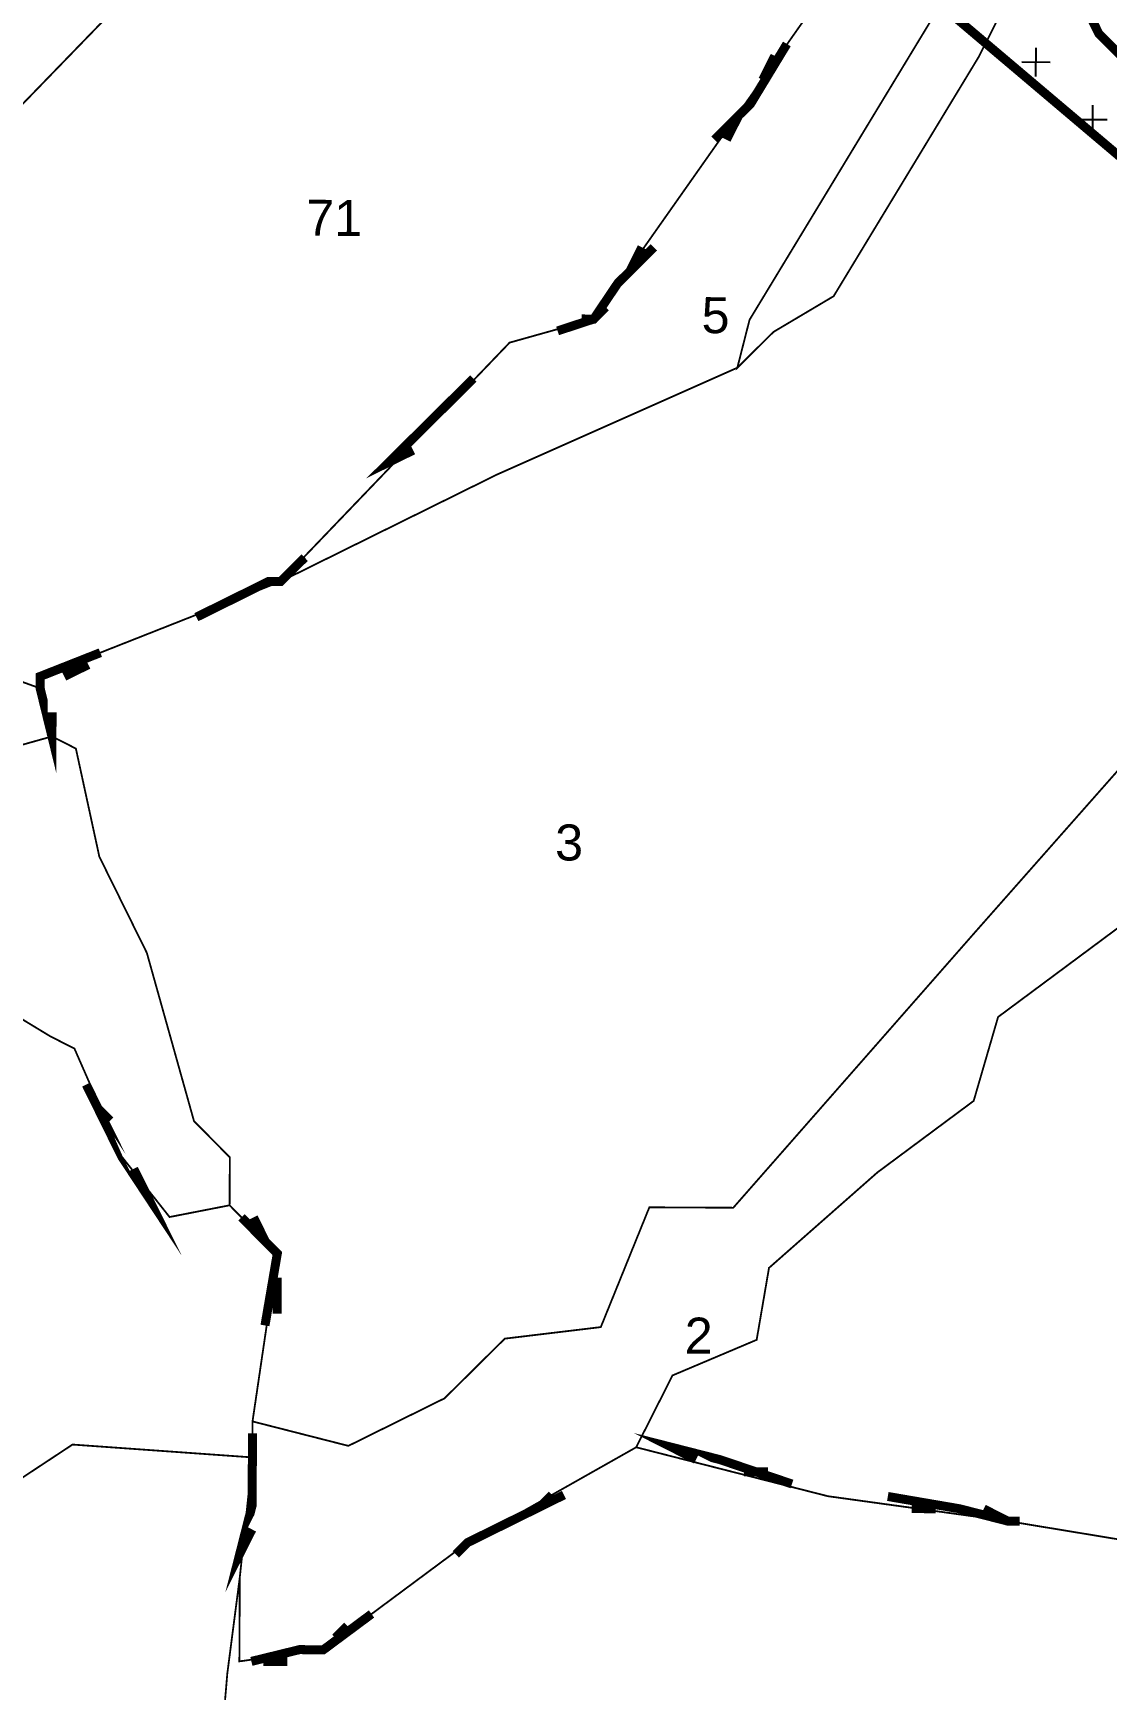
# Model space of a CAD drawing. Header units: metres. Extents: x 318080 to 326887, y 1838772 to 1852662.
# Drawn here: x 325251 to 325612, y 1851417 to 1851974 of the extents above; entities that cross this region are included whole.
import ezdxf

# ---------------------------------------------------------------- set-up
doc = ezdxf.new("R2010")
doc.units = ezdxf.units.M
doc.header["$MEASUREMENT"] = 0
for name, color, linetype in [('CRZ LINE FOR RIVER OR CREEK', 84, 'Continuous'), ('HAZARDS LINE', 1, 'Continuous'), ('NDZ-200M FROM CRZ', 30, 'Continuous'), ('SURVEY NO.', 7, 'Continuous'), ('SURVEY PLOT BOUNDARY', 35, 'Continuous'), ('VILLAGE BOUNDARY', 212, 'Continuous')]:
    doc.layers.add(name, color=color, linetype=linetype)
doc.styles.add('PDF Arial', font='arial.ttf')

# ---------------------------------------------------------------- blocks, each defined once
blk = doc.blocks.new('22')
at = {"layer": 'NDZ-200M FROM CRZ'}
h = blk.add_hatch(dxfattribs=at)
h.set_pattern_fill('CROSS', color=256, scale=3.025552, angle=-0.2758)
h.set_pattern_definition([(359.724175, (307091.112, 1837970.982), (19.304521, 19.119544), [9.606128, -28.818383]), (89.724175, (307095.892, 1837966.156), (-19.119544, 19.304521), [9.606128, -28.818383])])
h.paths.add_polyline_path([(325191.18, 1852286.97), (325183.17, 1852299.12), (325147.08, 1852343.67), (325143.06, 1852347.72), (325119, 1852376.08), (325114.98, 1852380.13), (325098.92, 1852396.35), (325090.92, 1852408.49), (325074.88, 1852428.74), (325062.84, 1852440.9), (325050.77, 1852449.03), (325038.73, 1852461.19), (325034.74, 1852469.28), (325030.72, 1852473.33), (325014.68, 1852493.58), (325010.67, 1852497.63), (325006.67, 1852505.72), (324982.59, 1852530.05), (324974.58, 1852542.19), (324970.56, 1852546.24), (324918.42, 1852607.01), (324899.17, 1852631.31), (324827.66, 1852631.65), (324836.19, 1852626), (324955.25, 1852479.04), (325100.56, 1852317.67), (325001.93, 1852358.49), (324826.82, 1852433.97), (324752.49, 1852494.84), (324668.17, 1852575.94), (324633.14, 1852632.59), (324584.54, 1852632.82), (324587.69, 1852616.67), (324591.67, 1852604.55), (324595.7, 1852604.53), (324611.68, 1852572.18), (324627.7, 1852547.89), (324635.71, 1852535.75), (324683.86, 1852483.07), (324695.92, 1852474.94), (324707.96, 1852462.78), (324720.05, 1852458.69), (324724.06, 1852454.64), (324732.09, 1852446.53), (324736.1, 1852442.47), (324740.14, 1852442.45), (324748.17, 1852434.35), (324756.23, 1852434.31), (324760.25, 1852430.25), (324760.23, 1852426.22), (324756.18, 1852422.21), (324748.11, 1852422.24), (324744.09, 1852426.3), (324731.99, 1852426.36), (324731.95, 1852418.29), (324735.99, 1852418.27), (324740, 1852414.21), (324744.04, 1852414.19), (324748.05, 1852410.14), (324772.23, 1852405.99), (325062.06, 1852279.53), (325114.42, 1852263.14), (325186.89, 1852234.55), (325186.81, 1852218.41), (325182.74, 1852210.36), (325182.68, 1852198.26), (325178.61, 1852190.21), (325178.57, 1852181.33), (325190.69, 1852186.11), (325212.95, 1852202.15), (325322.27, 1852118.53), (325528.67, 1852006.97), (325701.42, 1851860.9), (325793.86, 1851791.87), (325875.27, 1851751.94), (325987.23, 1851738.49), (326063.92, 1851748.21), (326111.03, 1851774.96), (326136.75, 1851794.25), (326177.05, 1851785.99), (326187.07, 1851773.84), (326220.12, 1851730.56), (326231.28, 1851689.73), (326236.03, 1851672.25), (326237.01, 1851672.74), (326237.13, 1851696.94), (326241.26, 1851717.1), (326241.43, 1851753.4), (326233.37, 1851753.44), (326233.66, 1851813.96), (326229.64, 1851818.01), (326229.66, 1851822.05), (326221.61, 1851826.12), (326217.58, 1851826.14), (326213.57, 1851830.19), (326209.53, 1851830.21), (326205.52, 1851834.27), (326201.48, 1851834.29), (326197.47, 1851838.34), (326197.45, 1851834.31), (326177.28, 1851834.4), (326169.23, 1851838.48), (326153.14, 1851846.62), (326149.12, 1851850.68), (326141.04, 1851846.68), (326136.98, 1851842.67), (326104.71, 1851842.82), (326100.66, 1851838.81), (326092.59, 1851838.84), (326092.57, 1851834.81), (326088.54, 1851834.83), (326092.55, 1851830.78), (326092.5, 1851818.67), (326084.43, 1851818.71), (326084.37, 1851806.61), (326080.32, 1851802.59), (326076.3, 1851806.65), (326064.2, 1851806.71), (326056.11, 1851802.71), (326052.06, 1851798.7), (326048.03, 1851798.71), (326043.97, 1851794.7), (326039.94, 1851794.72), (326023.79, 1851790.76), (325995.55, 1851790.9), (325991.5, 1851786.88), (325987.48, 1851790.94), (325983.47, 1851794.99), (325975.4, 1851795.03), (325971.39, 1851799.08), (325967.33, 1851795.07), (325955.23, 1851795.13), (325945.56, 1851796.79), (325947.17, 1851795.17), (325943.11, 1851791.15), (325926.98, 1851791.23), (325922.96, 1851795.28), (325914.86, 1851787.25), (325906.79, 1851787.29), (325902.74, 1851783.28), (325886.5, 1851763.18), (325886.52, 1851767.22), (325894.67, 1851783.32), (325890.65, 1851787.37), (325882.59, 1851787.41), (325878.59, 1851795.5), (325874.58, 1851799.55), (325870.54, 1851799.57), (325874.6, 1851803.58), (325874.62, 1851807.62), (325878.67, 1851811.63), (325878.71, 1851819.7), (325858.54, 1851819.8), (325854.53, 1851823.85), (325842.42, 1851823.91), (325834.38, 1851827.98), (325830.34, 1851828), (325794.16, 1851852.38), (325790.16, 1851860.47), (325782.13, 1851868.58), (325778.12, 1851872.63), (325774.1, 1851876.69), (325774.14, 1851884.76), (325770.13, 1851888.81), (325753.99, 1851888.89), (325749.94, 1851884.87), (325745.93, 1851888.93), (325741.89, 1851888.95), (325737.88, 1851893), (325737.9, 1851897.03), (325733.88, 1851901.09), (325713.83, 1851925.39), (325673.65, 1851957.86), (325641.5, 1851982.22), (325637.48, 1851986.28), (325633.47, 1851990.33), (325621.42, 1852002.49), (325605.33, 1852010.64), (325601.31, 1852014.69), (325597.3, 1852018.74), (325585.24, 1852026.87), (325561.13, 1852047.16), (325549.05, 1852051.25), (325476.6, 1852083.88), (325428.33, 1852112.35), (325424.3, 1852112.37), (325420.28, 1852116.42), (325412.23, 1852120.5), (325408.22, 1852124.55), (325404.21, 1852128.6), (325400.19, 1852132.66), (325388.15, 1852144.82), (325343.87, 1852165.21), (325339.86, 1852169.26), (325319.73, 1852177.42), (325303.67, 1852193.64), (325295.63, 1852197.71), (325287.6, 1852205.82), (325243.38, 1852238.31)])
at = {"layer": 'CRZ LINE FOR RIVER OR CREEK', "ltscale": 0.1, "const_width": 3.03, "flags": 128}
blk.add_lwpolyline([(325212.95, 1852202.15), (325322.27, 1852118.53), (325528.67, 1852006.97), (325701.42, 1851860.9), (325793.86, 1851791.87), (325875.27, 1851751.94), (325987.23, 1851738.49), (326063.92, 1851748.21), (326111.03, 1851774.96), (326136.75, 1851794.25), (326177.05, 1851785.99), (326187.07, 1851773.84), (326220.12, 1851730.56), (326231.28, 1851689.73), (326236.99, 1851668.7), (326253.13, 1851668.62), (326268.06, 1851729.07), (326314.82, 1851743.97), (326336.31, 1851771.1)], dxfattribs=at)
at = {"layer": 'HAZARDS LINE', "lineweight": 18, "const_width": 3.03}
blk.add_lwpolyline([(325605.19, 1851982.4), (325609.19, 1851974.31), (325613.2, 1851970.25), (325617.22, 1851966.2)], dxfattribs=at)
at = {"layer": 'NDZ-200M FROM CRZ', "const_width": 3.03, "flags": 128}
blk.add_lwpolyline([(325212.95, 1852202.15), (325322.27, 1852118.53), (325528.67, 1852006.97), (325701.42, 1851860.9), (325793.86, 1851791.87), (325875.27, 1851751.94), (325987.23, 1851738.49), (326063.92, 1851748.21), (326111.03, 1851774.96), (326136.75, 1851794.25), (326177.05, 1851785.99), (326187.07, 1851773.84), (326220.12, 1851730.56), (326231.28, 1851689.73), (326236.99, 1851668.7), (326253.13, 1851668.62), (326268.06, 1851729.07), (326314.82, 1851743.97), (326336.31, 1851771.1)], dxfattribs=at)
at = {"layer": 'SURVEY PLOT BOUNDARY', "lineweight": 18, "const_width": 0.605}
for points in [[(325347.69, 1852120.81), (325306.83, 1852012.07), (325209.54, 1851911.68), (325140.4, 1851795.02), (325015.57, 1851839.99), (325048.21, 1851916.49), (325060.43, 1851940.64), (325109.38, 1852053.37), (325125.53, 1852057.33), (325129.7, 1852085.55), (325186.33, 1852117.55), (325182.37, 1852133.71), (325174.36, 1852145.85), (325198.54, 1852141.7), (325250.98, 1852141.45), (325303.29, 1852112.95), (325323.43, 1852108.82)], [(325253.17, 1851758.16), (325253.15, 1851754.13), (325140.4, 1851795.02), (325209.54, 1851911.68), (325306.83, 1852012.07), (325347.69, 1852120.81), (325371.92, 1852124.73), (325480.67, 1852091.93), (325500.76, 1852075.69), (325480.52, 1852059.65), (325484.43, 1852035.43), (325508.56, 1852019.17), (325532.72, 1852010.99), (325439.31, 1851878.3), (325411.03, 1851870.37), (325334, 1851790.05)], [(325564.93, 1851998.73), (325491.74, 1851878.05), (325487.63, 1851861.93), (325406.78, 1851826.01), (325334, 1851790.05), (325411.03, 1851870.37), (325439.31, 1851878.3), (325532.72, 1852010.99)], [(325581.03, 1851990.58), (325568.81, 1851966.43), (325520.02, 1851885.98), (325499.79, 1851873.97), (325487.63, 1851861.93), (325491.74, 1851878.05), (325564.93, 1851998.73)], [(325253.15, 1851754.13), (325257.11, 1851737.97), (325200.56, 1851722.11), (325139.97, 1851706.26), (325115.79, 1851710.41), (325115.85, 1851722.51), (325120.02, 1851750.73), (325140.4, 1851795.02)], [(325324.52, 1851495.58), (325320.29, 1851455.25), (325316.1, 1851423), (325307.55, 1851322.18), (325395.74, 1851208.79), (325387.31, 1851132.18), (325273.82, 1851019.76), (325136.81, 1851048.66), (325015.91, 1851073.45), (324915.21, 1851102.17), (325061.31, 1851287.05), (325146.49, 1851383.47), (325227.61, 1851475.87), (325264.03, 1851499.9)], [(325727.69, 1851453.29), (325812.34, 1851440.78), (325816.4, 1851444.8), (325812.34, 1851440.78), (325771.48, 1851332.05), (325686.27, 1851227.56), (325662.05, 1851223.65), (325625.84, 1851243.99), (325520.61, 1851171.88), (325508.55, 1851180.01), (325395.74, 1851208.79), (325307.55, 1851322.18), (325316.1, 1851423), (325320.29, 1851455.25), (325320.25, 1851447.19), (325320.15, 1851427.01), (325348.41, 1851430.91), (325396.99, 1851466.99), (325453.61, 1851498.99), (325518.08, 1851482.54), (325578.54, 1851474.18), (325679.31, 1851457.56)]]:
    blk.add_lwpolyline(points, close=True, dxfattribs=at)
for points in [[(325236.51, 1851649.31), (325256.62, 1851637.11), (325264.67, 1851633.04), (325280.63, 1851596.65), (325296.67, 1851576.4), (325316.86, 1851580.34), (325332.91, 1851564.12), (325324.57, 1851507.68), (325324.52, 1851495.58), (325264.03, 1851499.9), (325227.61, 1851475.87)], [(325652.57, 1851768.34), (325567.39, 1851671.93), (325486.27, 1851579.52), (325458.04, 1851579.66), (325441.71, 1851539.39), (325409.42, 1851535.51), (325389.15, 1851515.44), (325356.81, 1851499.46), (325324.57, 1851507.68), (325332.91, 1851564.12), (325316.86, 1851580.34), (325316.93, 1851596.48), (325304.89, 1851608.64), (325289.03, 1851665.2), (325273.05, 1851697.55), (325265.16, 1851733.9), (325257.11, 1851737.97), (325253.15, 1851754.13), (325253.17, 1851758.16), (325334, 1851790.05), (325406.78, 1851826.01), (325487.63, 1851861.93), (325499.79, 1851873.97), (325520.02, 1851885.98), (325568.81, 1851966.43), (325581.03, 1851990.58)], [(325679.31, 1851457.56), (325578.54, 1851474.18), (325518.08, 1851482.54), (325453.61, 1851498.99), (325465.83, 1851523.14), (325494.13, 1851535.11), (325498.28, 1851559.29), (325534.74, 1851591.39), (325567.12, 1851615.44), (325575.33, 1851643.65), (325623.9, 1851679.72)], [(325623.9, 1851679.72), (325575.33, 1851643.65), (325567.12, 1851615.44), (325534.74, 1851591.39), (325498.28, 1851559.29), (325494.13, 1851535.11), (325465.83, 1851523.14), (325453.61, 1851498.99), (325396.99, 1851466.99), (325348.41, 1851430.91), (325320.15, 1851427.01), (325320.25, 1851447.19), (325320.29, 1851455.25), (325324.52, 1851495.58), (325324.57, 1851507.68), (325356.81, 1851499.46), (325389.15, 1851515.44), (325409.42, 1851535.51), (325441.71, 1851539.39), (325458.04, 1851579.66), (325486.27, 1851579.52), (325567.39, 1851671.93), (325652.57, 1851768.34)], [(325200.56, 1851722.11), (325257.11, 1851737.97), (325265.16, 1851733.9), (325273.05, 1851697.55), (325289.03, 1851665.2), (325304.89, 1851608.64), (325316.93, 1851596.48), (325316.86, 1851580.34), (325296.67, 1851576.4), (325280.63, 1851596.65), (325264.67, 1851633.04), (325256.62, 1851637.11), (325236.51, 1851649.31)]]:
    blk.add_lwpolyline(points, dxfattribs=at)
at = {"layer": 'VILLAGE BOUNDARY', "lineweight": 50, "const_width": 3.03}
for points in [[(325479.93, 1851938.62), (325492.09, 1851950.67), (325504.29, 1851970.78)], [(325500.24, 1851966.76), (325496.17, 1851958.71)], [(325488.04, 1851946.65), (325483.97, 1851938.6)], [(325459.59, 1851902.41), (325447.43, 1851890.36), (325439.31, 1851878.3), (325427.18, 1851874.32)], [(325451.48, 1851894.38), (325455.56, 1851902.43)], [(325435.27, 1851878.32), (325439.31, 1851878.3), (325443.36, 1851882.31)], [(325378.59, 1851834.21), (325370.5, 1851830.22), (325382.66, 1851842.26), (325398.87, 1851858.32)], [(325394.82, 1851854.31), (325390.76, 1851850.29)], [(325334, 1851790.05), (325342.11, 1851798.08), (325334, 1851790.05), (325329.97, 1851790.07), (325305.71, 1851778.08)], [(325313.79, 1851782.08), (325321.88, 1851786.07)], [(325257.15, 1851746.04), (325257.11, 1851737.97), (325253.15, 1851754.13), (325253.17, 1851758.16), (325273.38, 1851766.13)], [(325269.33, 1851762.12), (325261.24, 1851758.12)], [(325284.64, 1851592.6), (325288.64, 1851584.51), (325280.63, 1851596.65), (325268.65, 1851620.92)], [(325272.64, 1851612.83), (325276.66, 1851608.77)], [(325320.87, 1851576.29), (325332.91, 1851564.12), (325328.76, 1851539.94)], [(325328.9, 1851568.18), (325324.9, 1851576.27)], [(325332.82, 1851543.95), (325332.87, 1851556.06)], [(325324.4, 1851471.37), (325320.33, 1851463.32), (325324.44, 1851479.44), (325324.52, 1851495.58), (325324.55, 1851503.65)], [(325473.76, 1851494.86), (325465.72, 1851498.93), (325481.83, 1851494.82), (325505.99, 1851486.64)], [(325324.54, 1851499.61), (325324.52, 1851495.58), (325324.48, 1851487.51)], [(325497.95, 1851490.71), (325489.88, 1851490.75)], [(325429.33, 1851482.97), (325413.16, 1851474.98), (325396.99, 1851466.99), (325392.93, 1851462.97)], [(325421.25, 1851478.98), (325425.3, 1851482.99)], [(325582.58, 1851474.16), (325578.54, 1851474.18), (325562.43, 1851478.3), (325538.24, 1851482.45)], [(325546.29, 1851478.37), (325554.36, 1851478.33)], [(325570.5, 1851478.26), (325578.54, 1851474.18)], [(325396.99, 1851466.99), (325405.07, 1851470.98)], [(325324.19, 1851427), (325340.34, 1851430.95), (325348.41, 1851430.91), (325364.6, 1851442.94)], [(325356.51, 1851438.94), (325352.46, 1851434.93)], [(325336.29, 1851426.94), (325328.22, 1851426.98)]]:
    blk.add_lwpolyline(points, dxfattribs=at)
at = {"layer": 'SURVEY NO.', "attachment_point": 7, "rotation": 359.7242, "style": 'PDF Arial'}
for s, insert, char_height in [('71', (325342.63, 1851906.31), 12.102), ('5', (325475.59, 1851873.4), 12.1), ('3', (325426.33, 1851696.12), 12.1), ('2', (325469.9, 1851530.5), 12.1)]:
    blk.add_mtext(s, dxfattribs=dict(at, insert=insert, char_height=char_height))

msp = doc.modelspace()

# ---------------------------------------------------------------- block references
msp.add_blockref('22', (0, 0))

doc.saveas('drawing.dxf')
